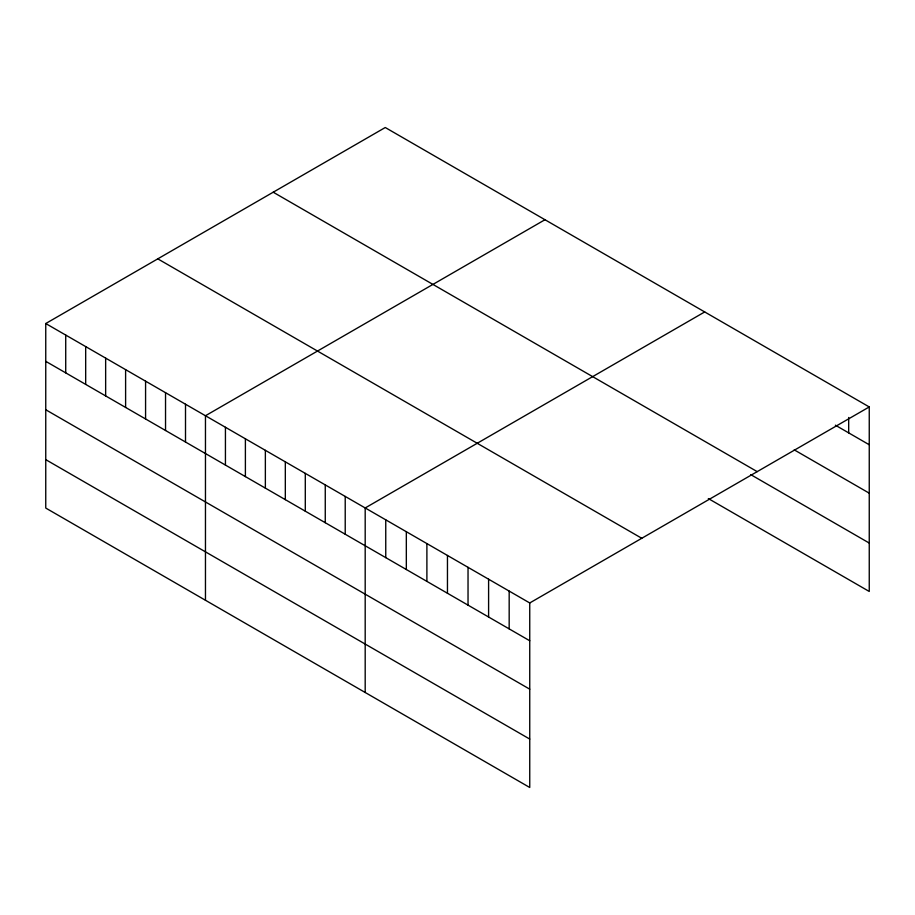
<?xml version="1.0" encoding="UTF-8"?>
<svg xmlns="http://www.w3.org/2000/svg" width="915" height="915" viewBox="0 0 915 915"><rect width="100%" height="100%" fill="white"/><g stroke="black" fill="none" stroke-linecap="round" stroke-linejoin="round"><path stroke-width="1.37" d="M45.75 323.533L529.739 602.962L529.739 787.483L45.75 508.054L45.75 323.533L385.261 127.517L869.25 406.946L869.25 591.467L708.324 498.561M544.974 219.726L205.463 415.742L205.463 600.263M704.699 311.946L365.188 507.962L365.188 692.472M529.739 602.962L869.25 406.946M835.372 425.189L869.25 444.759M794.231 449.86L869.25 493.174M273.219 192.207L757.208 471.637M750.677 474.588L869.25 543.053M157.792 258.853L641.781 538.283M45.75 361.334L529.739 640.763M45.75 409.748L529.739 689.178M45.75 459.639L529.739 739.068M848.685 417.48L848.685 432.875M509.175 591.09L509.175 628.891M488.599 579.206L488.599 617.019M468.034 567.334L468.034 605.147M447.458 555.462L447.458 593.263M426.893 543.579L426.893 581.391M406.329 531.707L406.329 569.519M385.753 519.834L385.753 557.635M345.218 496.433L345.218 534.234M325.26 484.904L325.26 522.705M305.29 473.375L305.29 511.188M285.32 461.846L285.32 499.659M265.361 450.329L265.361 488.13M245.392 438.8L245.392 476.601M225.433 427.271L225.433 465.072M185.505 404.224L185.505 442.025M165.535 392.695L165.535 430.496M145.577 381.166L145.577 418.967M125.607 369.637L125.607 407.45M105.648 358.108L105.648 395.921M85.678 346.591L85.678 384.392M65.72 335.062L65.72 372.863"/></g></svg>
